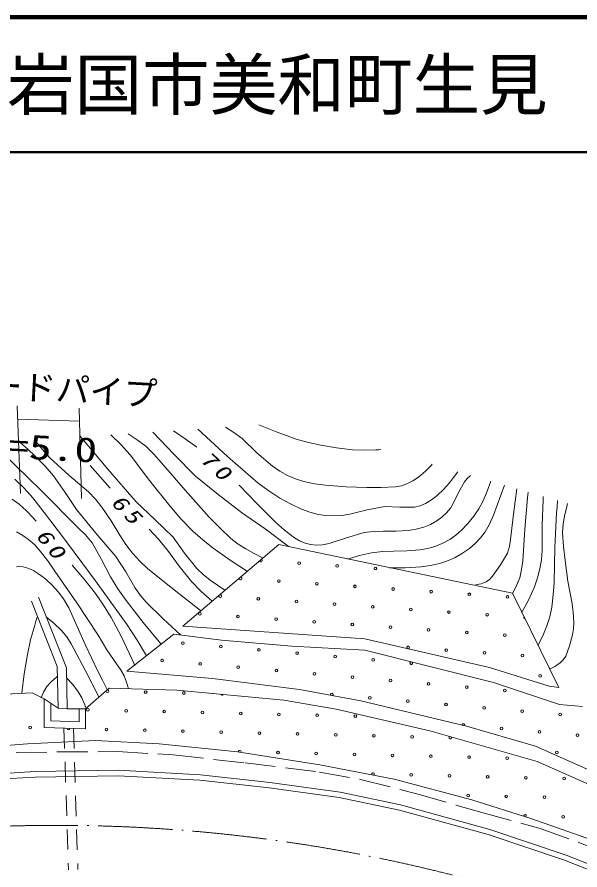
# Model space of a CAD drawing. Units: millimetres, scale not verified. Extents: x 40000 to 680000, y 20000 to 380000.
# Drawn here: x 405760 to 447422, y 316887 to 380000 of the extents above; entities that cross this region are included whole.
import ezdxf
from ezdxf.enums import TextEntityAlignment as Align

# ---------------------------------------------------------------- set-up
doc = ezdxf.new("R2010")
doc.units = ezdxf.units.MM
doc.header["$LTSCALE"] = 1000
for name, pattern in [('USER1', [3, 2.25, -0.75]), ('USER3', [7.000001, 5.508197, -0.688525, 0.114754, -0.688525]), ('USER4', [2.5, 1.5, -1])]:
    doc.linetypes.add(name, pattern=pattern)
for name, color, linetype, lineweight in [('M-TTL', 2, 'Continuous', 140), ('M-TTL-LINE', 7, 'Continuous', 50), ('S-BGD', 1, 'Continuous', 13), ('S-BGD-HTXT', 6, 'Continuous', 13), ('S-BMK', 3, 'USER3', 13)]:
    doc.layers.add(name, color=color, linetype=linetype, lineweight=lineweight)
doc.layers.add('M-TTL-TXT', color=7, linetype='Continuous')
doc.styles.add('ＭＳ ゴシック', font='')
doc.styles.get('ＭＳ ゴシック').set_extended_font_data('MS Gothic')

msp = doc.modelspace()

# ---------------------------------------------------------------- linework, layer by layer
at = {"layer": 'M-TTL'}
msp.add_line((680000, 380000), (40000, 380000), dxfattribs=at)
at = {"layer": 'M-TTL-LINE'}
msp.add_line((40000, 370000), (680000, 370000), dxfattribs=at)
at = {"layer": 'S-BGD'}
for p, q in [((421184, 349653), (421816, 349256)), ((423662, 349821), (425016, 349272)), ((412697, 349076), (413431, 348368)), ((413994, 349164), (414659, 348723)), ((415819, 349288), (417377, 347637)), ((417350, 349392), (418214, 348793)), ((419129, 349513), (421347, 347486)), ((421816, 349256), (422418, 348806)), ((425016, 349272), (426408, 348773)), ((406527, 348051), (405876, 348619)), ((407610, 348014), (407067, 348694)), ((410408, 349001), (412469, 346540)), ((414659, 348723), (415285, 348236)), ((418214, 348793), (419074, 348172)), ((422418, 348806), (423517, 347761)), ((426408, 348773), (427319, 348513)), ((427319, 348513), (428246, 348311)), ((407157, 347465), (406527, 348051)), ((408175, 347371), (407610, 348014)), ((413431, 348368), (414126, 347613)), ((415285, 348236), (415887, 347656)), ((423517, 347761), (424659, 346758)), ((428246, 348311), (429411, 348120)), ((429411, 348120), (430593, 347987)), ((430593, 347987), (431450, 347951)), ((431450, 347951), (432318, 347975)), ((432318, 347975), (432507, 347986)), ((432507, 347986), (432697, 347999)), ((407519, 344993), (404705, 347726)), ((407834, 346775), (407157, 347465)), ((409595, 346099), (408175, 347371)), ((414126, 347613), (415572, 345697)), ((415887, 347656), (416455, 347025)), ((417377, 347637), (418979, 346028)), ((421347, 347486), (423602, 345506)), ((408457, 346055), (407834, 346775)), ((411174, 346827), (411907, 345983)), ((412469, 346540), (414574, 344120)), ((416455, 347025), (418191, 344998)), ((424659, 346758), (425207, 346392)), ((435980, 346384), (436448, 346860)), ((436448, 346860), (436468, 346882)), ((436468, 346882), (436488, 346904)), ((409326, 344829), (408457, 346055)), ((411059, 344869), (409595, 346099)), ((411907, 345983), (412648, 345144)), ((418979, 346028), (420653, 344658)), ((425207, 346392), (425787, 346077)), ((425787, 346077), (426366, 345831)), ((435058, 345677), (435476, 345957)), ((435476, 345957), (435980, 346384)), ((437757, 345530), (438074, 345938)), ((438074, 345938), (438379, 346358)), ((438876, 345619), (439081, 345861)), ((439081, 345861), (439322, 346085)), ((405600, 345796), (406280, 345126)), ((415572, 345697), (417061, 343824)), ((422195, 345368), (423521, 343974)), ((423602, 345506), (424394, 344932)), ((426366, 345831), (426976, 345638)), ((426976, 345638), (427779, 345470)), ((427779, 345470), (428593, 345361)), ((428593, 345361), (430116, 345242)), ((430116, 345242), (431649, 345183)), ((432710, 345179), (433780, 345235)), ((433780, 345235), (434208, 345317)), ((434208, 345317), (434621, 345456)), ((434621, 345456), (435058, 345677)), ((437331, 345042), (437757, 345530)), ((438454, 344863), (438876, 345619)), ((440557, 344919), (440822, 345652)), ((441566, 344621), (441831, 345360)), ((406280, 345126), (406916, 344413)), ((410292, 342215), (407519, 344993)), ((410149, 343562), (409326, 344829)), ((411576, 344326), (411059, 344869)), ((418191, 344998), (419983, 342999)), ((420653, 344658), (422377, 343326)), ((424394, 344932), (425221, 344406)), ((431649, 345183), (432710, 345179)), ((436860, 344594), (437331, 345042)), ((438075, 344057), (438454, 344863)), ((440250, 344207), (440557, 344919)), ((441306, 343879), (441566, 344621)), ((442510, 343217), (442746, 345096)), ((443544, 344425), (443570, 344633)), ((443570, 344633), (443598, 344850)), ((405409, 344331), (405909, 343957)), ((406916, 344413), (408196, 342802)), ((412047, 343743), (411576, 344326)), ((414574, 344120), (415968, 342830)), ((423521, 343974), (424881, 342632)), ((425221, 344406), (426002, 343975)), ((426002, 343975), (426822, 343592)), ((435590, 343835), (435990, 344008)), ((435990, 344008), (436439, 344274)), ((436439, 344274), (436860, 344594)), ((437838, 343669), (438075, 344057)), ((439933, 343621), (440250, 344207)), ((443338, 342104), (443544, 344425)), ((444628, 342404), (444698, 344279)), ((444698, 344279), (444705, 344399)), ((444705, 344399), (444712, 344528)), ((445727, 343769), (445754, 344227)), ((446392, 343551), (446513, 344008)), ((405909, 343957), (406466, 343455)), ((406466, 343455), (406972, 342918)), ((411594, 341803), (410149, 343562)), ((412732, 342724), (412047, 343743)), ((417061, 343824), (417891, 342878)), ((426822, 343592), (427423, 343369)), ((427423, 343369), (428050, 343200)), ((430390, 343209), (431678, 343528)), ((431678, 343528), (432976, 343788)), ((432976, 343788), (434084, 343725)), ((434084, 343725), (435185, 343725)), ((435185, 343725), (435590, 343835)), ((437557, 343324), (437838, 343669)), ((439562, 343064), (439933, 343621)), ((441035, 343142), (441306, 343879)), ((445699, 343311), (445727, 343769)), ((446286, 343093), (446392, 343551)), ((406972, 342918), (407070, 342806)), ((407070, 342806), (407173, 342685)), ((408196, 342802), (409419, 341167)), ((413369, 341668), (412732, 342724)), ((415968, 342830), (417310, 341503)), ((417891, 342878), (418773, 341966)), ((419983, 342999), (420759, 342193)), ((422377, 343326), (424123, 342117)), ((428050, 343200), (428624, 343112)), ((428624, 343112), (429206, 343083)), ((429206, 343083), (429797, 343116)), ((429797, 343116), (430390, 343209)), ((436350, 342456), (436827, 342716)), ((436827, 342716), (437212, 342997)), ((437212, 342997), (437557, 343324)), ((439134, 342522), (439562, 343064)), ((440707, 342427), (441035, 343142)), ((442285, 341337), (442510, 343217)), ((445571, 340738), (445699, 343311)), ((446181, 342467), (446286, 343093)), ((410832, 341673), (410292, 342215)), ((415548, 342113), (416237, 341352)), ((420759, 342193), (421585, 341421)), ((424123, 342117), (425837, 340857)), ((424881, 342632), (425561, 342030)), ((434708, 342015), (435295, 342107)), ((435295, 342107), (435862, 342258)), ((435862, 342258), (436350, 342456)), ((438660, 342020), (439134, 342522)), ((440405, 341918), (440707, 342427)), ((443192, 339768), (443338, 342104)), ((444619, 340523), (444628, 342404)), ((446138, 341847), (446181, 342467)), ((405725, 341904), (406185, 341645)), ((406185, 341645), (406614, 341335)), ((411322, 341096), (410832, 341673)), ((413080, 340089), (411594, 341803)), ((413820, 340970), (413369, 341668)), ((417310, 341503), (418165, 340336)), ((418773, 341966), (419501, 341313)), ((425561, 342030), (426287, 341467)), ((426287, 341467), (426676, 341235)), ((428856, 341036), (430153, 341474)), ((430153, 341474), (431442, 341846)), ((431442, 341846), (432148, 341924)), ((432148, 341924), (432879, 341944)), ((432879, 341944), (433795, 341949)), ((433795, 341949), (434708, 342015)), ((437793, 341350), (438244, 341661)), ((438244, 341661), (438660, 342020)), ((439675, 341042), (440058, 341451)), ((440058, 341451), (440405, 341918)), ((446197, 340814), (446138, 341847)), ((406614, 341335), (407067, 340934)), ((407067, 340934), (407481, 340487)), ((409419, 341167), (411683, 338119)), ((412022, 339854), (411322, 341096)), ((414311, 340319), (413820, 340970)), ((416237, 341352), (416887, 340544)), ((418035, 334924), (425147, 340959)), ((419501, 341313), (420268, 340705)), ((421585, 341421), (422120, 341006)), ((422120, 341006), (422690, 340640)), ((425147, 340959), (442438, 337359)), ((425837, 340857), (425861, 340839)), ((425861, 340839), (425892, 340815)), ((426676, 341235), (427085, 341062)), ((427085, 341062), (427478, 340966)), ((427478, 340966), (427887, 340929)), ((427887, 340929), (428374, 340953)), ((428374, 340953), (428856, 341036)), ((436172, 340681), (436757, 340857)), ((436757, 340857), (437284, 341074)), ((437284, 341074), (437793, 341350)), ((439257, 340684), (439675, 341042)), ((442058, 340321), (442200, 340819)), ((442200, 340819), (442285, 341337)), ((446317, 339782), (446197, 340814)), ((407481, 340487), (408044, 339763)), ((414857, 339727), (414311, 340319)), ((416887, 340544), (417753, 339369)), ((418165, 340336), (419071, 339203)), ((420268, 340705), (421524, 339820)), ((422690, 340640), (423321, 340292)), ((423321, 340292), (423966, 339964)), ((431100, 340149), (431995, 340345)), ((431995, 340345), (432815, 340445)), ((432815, 340445), (433642, 340486)), ((433642, 340486), (434608, 340494)), ((434608, 340494), (435573, 340565)), ((435573, 340565), (436172, 340681)), ((438196, 340017), (438738, 340321)), ((438738, 340321), (439257, 340684)), ((441537, 339471), (442058, 340321)), ((444572, 339847), (444619, 340523)), ((445504, 338169), (445571, 340738)), ((408044, 339763), (408560, 339001)), ((412675, 338573), (412022, 339854)), ((413802, 338955), (413080, 340089)), ((415442, 339181), (414857, 339727)), ((421524, 339820), (422809, 338982)), ((430217, 339894), (431100, 340149)), ((436358, 339411), (437037, 339564)), ((437037, 339564), (437622, 339760)), ((437622, 339760), (438196, 340017)), ((443105, 339121), (443192, 339768)), ((444465, 339178), (444572, 339847)), ((446538, 338246), (446317, 339782)), ((405709, 339321), (405888, 339353)), ((405888, 339353), (406221, 339319)), ((406221, 339319), (406564, 339221)), ((406564, 339221), (406978, 339039)), ((406978, 339039), (407349, 338811)), ((408560, 339001), (410191, 336649)), ((409829, 339437), (410725, 338405)), ((414473, 337787), (413802, 338955)), ((417378, 337604), (415442, 339181)), ((417753, 339369), (418665, 338235)), ((419071, 339203), (419541, 338746)), ((433316, 339248), (434491, 339253)), ((434491, 339253), (435666, 339318)), ((435666, 339318), (436358, 339411)), ((440942, 338621), (441537, 339471)), ((442961, 338499), (443105, 339121)), ((444287, 338501), (444465, 339178)), ((407349, 338811), (407885, 338394)), ((407885, 338394), (408382, 337931)), ((410725, 338405), (411572, 337340)), ((413227, 337684), (412675, 338573)), ((419541, 338746), (420052, 338334)), ((420052, 338334), (420590, 337952)), ((440480, 338212), (440728, 338391)), ((440728, 338391), (440942, 338621)), ((442737, 337925), (442961, 338499)), ((444052, 337841), (444287, 338501)), ((408382, 337931), (408815, 337460)), ((411683, 338119), (413901, 335031)), ((413828, 336830), (413227, 337684)), ((414870, 337229), (414473, 337787)), ((418665, 338235), (419392, 337499)), ((420590, 337952), (421151, 337580)), ((439694, 337977), (440104, 338068)), ((440104, 338068), (440480, 338212)), ((442460, 337380), (442737, 337925)), ((443604, 336859), (444052, 337841)), ((445447, 337241), (445504, 338169)), ((446818, 336727), (446538, 338246)), ((407342, 337075), (409420, 331831)), ((408815, 337460), (409198, 336953)), ((411572, 337340), (412167, 336471)), ((415310, 336714), (414870, 337229)), ((419338, 336086), (417378, 337604)), ((419392, 337499), (420172, 336796)), ((442438, 337359), (445870, 330387)), ((445330, 336328), (445447, 337241)), ((406817, 336773), (408740, 331944)), ((409198, 336953), (409586, 336279)), ((410191, 336649), (411773, 334261)), ((412167, 336471), (412720, 335556)), ((415100, 335205), (413828, 336830)), ((416573, 335474), (415310, 336714)), ((420172, 336796), (420179, 336789)), ((443105, 335912), (443604, 336859)), ((446926, 335964), (446818, 336727)), ((409586, 336279), (409922, 335574)), ((445182, 335621), (445330, 336328)), ((446974, 335205), (446926, 335964)), ((407068, 334988), (407162, 335292)), ((407162, 335292), (407257, 335596)), ((407908, 335618), (408499, 335135)), ((408499, 335135), (409054, 334604)), ((409922, 335574), (410807, 333578)), ((412720, 335556), (413429, 334232)), ((416413, 333623), (415100, 335205)), ((417864, 334291), (416573, 335474)), ((444978, 334940), (445182, 335621)), ((446952, 334738), (446974, 335205)), ((406765, 333915), (407068, 334988)), ((409054, 334604), (409435, 334131)), ((413901, 335031), (414641, 333892)), ((431503, 333985), (418035, 334924)), ((444671, 334202), (444978, 334940)), ((446871, 334282), (446952, 334738)), ((406521, 332826), (406765, 333915)), ((409435, 334131), (409770, 333620)), ((411773, 334261), (412415, 333183)), ((413429, 334232), (414083, 332884)), ((413888, 331600), (417376, 334333)), ((414641, 333892), (415353, 332734)), ((417376, 334333), (420901, 333881)), ((420901, 333881), (426097, 333443)), ((440731, 331867), (431503, 333985)), ((444308, 333489), (444671, 334202)), ((446646, 333482), (446871, 334282)), ((409770, 333620), (410798, 331661)), ((410807, 333578), (411748, 331604)), ((426097, 333443), (431510, 333150)), ((446366, 332711), (446646, 333482)), ((406285, 331398), (406521, 332826)), ((412415, 333183), (413113, 332128)), ((414083, 332884), (414282, 332460)), ((431510, 333150), (441036, 330754)), ((446181, 332442), (446366, 332711)), ((413113, 332128), (413428, 331712)), ((414282, 332460), (414484, 332026)), ((445568, 331946), (445947, 332208)), ((445947, 332208), (446181, 332442)), ((406110, 329960), (406285, 331398)), ((408802, 328868), (408740, 331944)), ((409459, 328807), (409420, 331831)), ((410798, 331661), (411814, 329708)), ((411748, 331604), (412091, 330926)), ((413428, 331712), (413694, 331260)), ((420226, 331047), (413888, 331600)), ((445145, 330479), (440731, 331867)), ((445169, 331741), (445568, 331946)), ((407962, 330453), (408292, 330819)), ((408292, 330819), (408680, 331157)), ((408680, 331157), (408704, 331177)), ((408704, 331177), (408727, 331196)), ((409408, 331114), (409860, 330640)), ((412091, 330926), (412436, 330249)), ((413694, 331260), (413869, 330794)), ((413869, 330794), (414007, 330297)), ((426654, 330229), (420226, 331047)), ((441036, 330754), (445907, 329133)), ((407728, 330052), (407962, 330453)), ((409860, 330640), (410267, 330126)), ((410267, 330126), (410549, 329626)), ((410818, 328809), (412573, 330345)), ((412573, 330345), (417596, 330195)), ((417596, 330195), (425506, 329440)), ((431202, 329408), (426654, 330229)), ((445870, 330387), (445145, 330479)), ((402063, 329773), (406886, 330001)), ((406886, 330001), (407759, 329546)), ((407545, 329615), (407728, 330052)), ((407759, 329546), (407766, 327425)), ((407759, 329546), (408802, 328868)), ((410549, 329626), (410780, 329093)), ((408253, 329225), (408257, 327915)), ((408802, 328868), (409459, 328807)), ((410780, 329093), (410810, 329018)), ((410810, 329018), (410843, 328934)), ((425506, 329440), (429385, 328781)), ((439034, 327522), (431202, 329408)), ((445907, 329133), (447621, 328988)), ((409459, 328807), (410818, 328809)), ((410353, 328808), (410356, 327857)), ((410820, 327341), (410818, 328809)), ((429385, 328781), (436311, 327182)), ((408257, 327915), (410356, 327857)), ((407766, 327425), (410820, 327341)), ((436311, 327182), (444262, 324916)), ((444121, 326046), (439034, 327522)), ((411569, 326470), (406540, 326213)), ((416285, 326214), (411569, 326470)), ((406540, 326213), (401463, 325836)), ((422083, 325615), (416285, 326214)), ((448403, 324143), (444121, 326046)), ((428182, 324672), (422083, 325615)), ((433669, 323600), (428182, 324672)), ((444262, 324916), (448780, 322903)), ((401439, 323825), (407091, 324163)), ((407091, 324163), (413250, 324260)), ((413243, 323859), (407106, 323763)), ((419297, 323531), (413243, 323859)), ((413250, 324260), (419331, 323930)), ((419331, 323930), (424460, 323351)), ((407106, 323763), (401472, 323426)), ((424411, 322954), (419297, 323531)), ((424460, 323351), (429671, 322638)), ((439417, 322065), (433669, 323600)), ((429603, 322243), (424411, 322954)), ((429671, 322638), (434149, 321705)), ((434055, 321316), (429603, 322243)), ((443787, 320687), (439417, 322065)), ((440624, 319502), (434055, 321316)), ((434149, 321705), (440741, 319885)), ((451309, 318036), (443787, 320687)), ((446267, 317610), (440624, 319502)), ((440741, 319885), (446404, 317986)), ((450506, 315922), (446267, 317610)), ((446404, 317986), (450658, 316292))]:
    msp.add_line(p, q, dxfattribs=at)
at = {"layer": 'S-BGD', "linetype": 'USER4'}
for p, q in [((409230, 327385), (409561, 316888)), ((409931, 327366), (410261, 316911))]:
    msp.add_line(p, q, dxfattribs=at)
at = {"layer": 'S-BGD', "linetype": 'USER1'}
for p, q in [((405702, 325578), (408738, 325619)), ((408738, 325619), (413188, 325644)), ((413188, 325644), (417315, 325400)), ((417315, 325400), (422640, 324812)), ((422640, 324812), (428144, 324129)), ((428144, 324129), (431189, 323579)), ((431189, 323579), (435359, 322521)), ((435359, 322521), (440152, 321140)), ((440152, 321140), (444475, 319945)), ((444475, 319945), (447334, 318925)), ((447334, 318925), (452443, 316854))]:
    msp.add_line(p, q, dxfattribs=at)
at = {"layer": 'S-BGD'}
for centre in [(426637, 339580), (429459, 339383), (432280, 339186), (425128, 338267), (427950, 338070), (430771, 337874), (433593, 337677), (423619, 336955), (436414, 337480), (439236, 337284), (442058, 337087), (426441, 336758), (429262, 336561), (432084, 336365), (419288, 335839), (434905, 336168), (437727, 335971), (440548, 335774), (422110, 335642), (424931, 335446), (427753, 335249), (430575, 335052), (433396, 334855), (436218, 334659), (439039, 334462), (441861, 334265), (418030, 333662), (420848, 333416), (423666, 333171), (437530, 333150), (426483, 332925), (429301, 332679), (440352, 332953), (443173, 332756), (416498, 332376), (419316, 332130), (422134, 331885), (432119, 332434), (424952, 331639), (427769, 331393), (444486, 331247), (430587, 331148), (433405, 330902), (436223, 330657), (415279, 330048), (439040, 330411), (441858, 330165), (418107, 329980), (431873, 329616), (434691, 329371), (411004, 328737), (437509, 329125), (440326, 328879), (413831, 328669), (416659, 328601), (419487, 328533), (422314, 328465), (425142, 328397), (427969, 328329), (430797, 328261), (443144, 328634), (445962, 328388), (406728, 327425), (412384, 327289), (415211, 327221), (418039, 327153), (420866, 327085), (423694, 327017), (426522, 326949), (429349, 326881), (441613, 327348), (444430, 327102), (447248, 326856), (432177, 326813), (435004, 326745), (425074, 325569), (445716, 325570), (427901, 325501), (430729, 325433), (433557, 325365), (436384, 325297), (439212, 325229), (442039, 325161), (434936, 323917), (437764, 323849), (440592, 323781), (443419, 323713), (446247, 323645), (439144, 322401), (441971, 322333), (444799, 322265), (446179, 320817)]:
    msp.add_circle(centre, 99.5, dxfattribs=at)
for centre, start, end in [((423816, 339776), 196.70056, 63.92256), ((422307, 338464), 180.06052, 80.56261), ((420797, 337151), 157.21747, 103.40566), ((443370, 335578), 145.88153, 266.54175), ((434709, 333346), 274.83605, 239.30627), ((434937, 332188), 90.12524, 61.64478), ((412452, 330116), 153.55725, 108.82002), ((420934, 329912), 195.76161, 333.33262), ((429056, 329862), 308.78583, 210.75747), ((438795, 327593), 338.72938, 174.1887), ((409556, 327357), 167.40744, 9.43998), ((437832, 326677), 119.97265, 28.21158), ((422246, 325637), 323.04313, 199.39016), ((432109, 323985), 296.71888, 221.1686), ((443351, 320886), 306.31479, 198.66361)]:
    msp.add_arc(centre, 99.5, start, end, dxfattribs=at)
at = {"layer": 'S-BGD-HTXT'}
for p, q in [((405775, 351234), (406024, 344737)), ((410353, 351066), (410531, 344363)), ((405813, 350253), (410379, 350086))]:
    msp.add_line(p, q, dxfattribs=at)
at = {"layer": 'S-BMK'}
msp.add_arc((408732, 202030), 118157, 62.1012, 104.81433, dxfattribs=at)

# ---------------------------------------------------------------- texts
at = {"layer": 'M-TTL-TXT', "style": 'ＭＳ ゴシック'}
msp.add_text('岩国市美和町生見', height=3666, dxfattribs=at).set_placement((405024, 375000), align=Align.MIDDLE_LEFT)
at = {"layer": 'S-BGD', "char_height": 1100, "attachment_point": 7, "style": 'ＭＳ ゴシック'}
for s, insert, rotation in [('\\T1.33;\\W1.35;\\Q15;70', (419212, 347181), 317.7), ('\\T1.33;\\W1.35;\\Q15;65', (412614, 344036), 314.4), ('\\T1.33;\\W1.35;\\Q15;60', (407061, 341608), 308.9)]:
    msp.add_mtext(s, dxfattribs=dict(at, insert=insert, rotation=rotation))
at = {"layer": 'S-BGD-HTXT', "style": 'ＭＳ ゴシック'}
msp.add_text('ガードパイプ', height=1833, rotation=356.9, dxfattribs=at).set_placement((401075, 351447), align=Align.BOTTOM_LEFT)
at = {"layer": 'S-BGD-HTXT', "style": 'ＭＳ ゴシック', "width": 1.35}
msp.add_text('L=5.0', height=1833, rotation=356.9, dxfattribs=at).set_placement((403208, 346932), align=Align.BOTTOM_LEFT)

doc.saveas('drawing.dxf')
